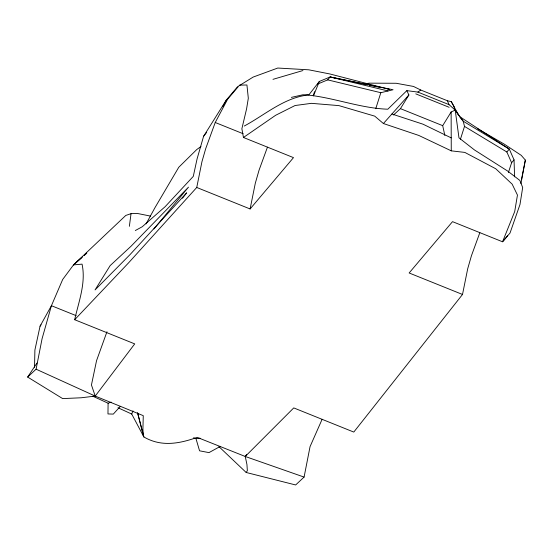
<?xml version="1.0" encoding="UTF-8"?>
<svg xmlns="http://www.w3.org/2000/svg" width="553" height="553" viewBox="0 0 553 553"><rect width="100%" height="100%" fill="white"/><g stroke="black" fill="none" stroke-linecap="round" stroke-linejoin="round"><path stroke-width="0.83" d="M92.752 396.183L108.098 403.22L107.966 413.941L113.303 414.1L120.36 406.324M34.521 367.275L34.901 350.021L40.051 326.194L51.422 305.698L62.689 279.465L73.528 264.88L125.794 215.435L131.033 213.672L137.109 213.403L150.506 216.092M129.367 226.315L131.033 213.672M322.129 419.278L310.053 446.624L304.081 477.08L245.242 456.474L197.214 437.375C179.131 443.783 161.213 447.073 143.884 436.967L143.338 435.46L142.916 429.273L143.268 415.656L95.227 396.086L81.236 397.773L62.662 398.602L27.65 377.07L36.09 369.19L42.069 338.733L51.422 305.698L76.176 315.666M520.947 183.499L525.35 160.08L521.209 155.317L504.454 144.25L477.868 128.884M521.507 179.393L525.35 160.08M196.744 187.474L201.942 161.732L205.688 148.702L215.235 122.496L227.629 99.229L239.539 85.134L246.935 84.989L248.318 98.254L246.569 108.927L241.875 128.759L243.458 137.483L293.491 157.626L250.108 208.958L196.744 187.474L128.614 262.806L74.676 319.717L134.718 343.883L95.227 396.086L36.09 369.19M250.108 208.958L255.313 183.216L259.053 170.186L267.445 147.16M218.96 446.651L246.154 472.469L247.357 470.665L246.935 464.479L245.242 456.474L293.747 407.907L353.782 432.073L462.508 294.466L467.707 268.723L471.453 255.693L479.845 232.661M74.676 319.717C78.726 301.503 86.095 283.005 82.065 264.14L73.528 264.88L81.83 257.484M237.596 86.697L226.315 100.045L203.594 136.28L197.082 158.884L193.287 176.379L165.098 206.718L142.239 226.751L135.319 230.539M375.743 108.727L380.823 92.71L393.086 89.745L330.141 76.971L319.316 81.464L308.878 94.867L302.871 94.784L291.362 97.39M460.442 139.211L464.506 126.402L463.22 121.211L455.209 110.102L449.001 104.621L417.868 92.088L406.856 90.637L387.812 109.211C360.501 108.264 334.738 97.84 307.655 95.026C283.813 97.936 264.763 115.003 244.26 126.036M313.233 95.759L314.533 91.694M508.407 172.495L511.594 162.762L514.048 159.858L509.306 149.103L459.412 116.448L463.22 121.211L509.306 149.103L506.859 151.999L511.594 162.762M106.964 331.738L96.547 360.667L91.445 384.971L95.227 396.086M137.628 412.897L143.884 436.967L131.725 414.052L132.976 410.9M313.496 95.821L319.316 81.464M222.665 106.777L226.315 100.045M146.075 223.889L154.958 207.686L178.778 167.255L196.799 149.504L200.974 146.524M393.487 114.996L400.455 108.644L408.881 94.978L406.856 90.637M444.847 135.506L442.697 125.655L451.13 111.989L455.209 110.102L458.949 115.743L451.296 101.662L447.418 100.75L420.736 90.008L413.499 86.441L396.231 83.275L369.356 83.157L365.125 83.71M27.65 377.07L36.968 363.038M245.242 456.474L246.666 454.435M40.051 326.194L41.06 324.825M182.476 198.251L186.693 192.824L130.01 254.629L95.061 289.917L110.151 265.606L130.999 246.272L188.49 187.142L153.934 228.963M203.594 136.28L206.67 132.395M507.64 235.744L502.553 241.785L452.52 221.649L409.144 272.982L462.508 294.466M317.636 84.049L327.687 79.874L330.141 76.971L367.69 84.83M243.458 137.483L275.629 115.287L295.046 105.526L311.429 103.335L338.927 105.616L374.734 116.144L383.402 123.519L408.881 94.978M304.081 477.08L295.641 484.96L246.154 472.469M84.388 255.209L86.303 253.502M73.528 264.88L82.369 257.021M84.263 255.334L86.786 253.087M417.868 92.088L420.736 90.008M239.719 85.383L253.177 77.061L277.758 68.04L308.809 69.816L329.858 73.964L389.388 89.372L387.722 89.019M220.115 446.485L208.979 452.617L199.557 450.813L195.969 438.591L193.598 437.762M108.098 403.22L111.146 402.128M272.975 79.342L302.947 70.542M195.969 438.591L200.124 438.232M383.402 123.519L418.801 135.444L451.262 150.845L464.831 152.414L495.737 168.748L512.154 184.142L517.456 195.064L514.712 211.529L502.553 241.785L510.025 233.027L519.986 204.499L522.682 187.515L519.875 180.458L507.661 171.057L474.515 149.981L458.969 137.856L455.209 110.102M369.363 85.183L381.045 87.623M330.141 76.971L387.999 90.934M327.687 79.874L380.823 92.71M391.897 114.001L423.031 124.204L451.22 137.884M415.78 93.865L449.133 107.296M400.455 108.644L442.697 125.655M215.235 122.496L243.113 133.722M118.003 407.761L131.725 414.052M464.506 126.402L506.859 151.999M451.296 101.662L454.048 106.549L454.483 109.017M447.418 100.75L449.001 104.621M137.6 412.939L143.338 435.46M514.048 159.858L514.58 176.842M451.13 111.989L451.262 150.845"/></g></svg>
